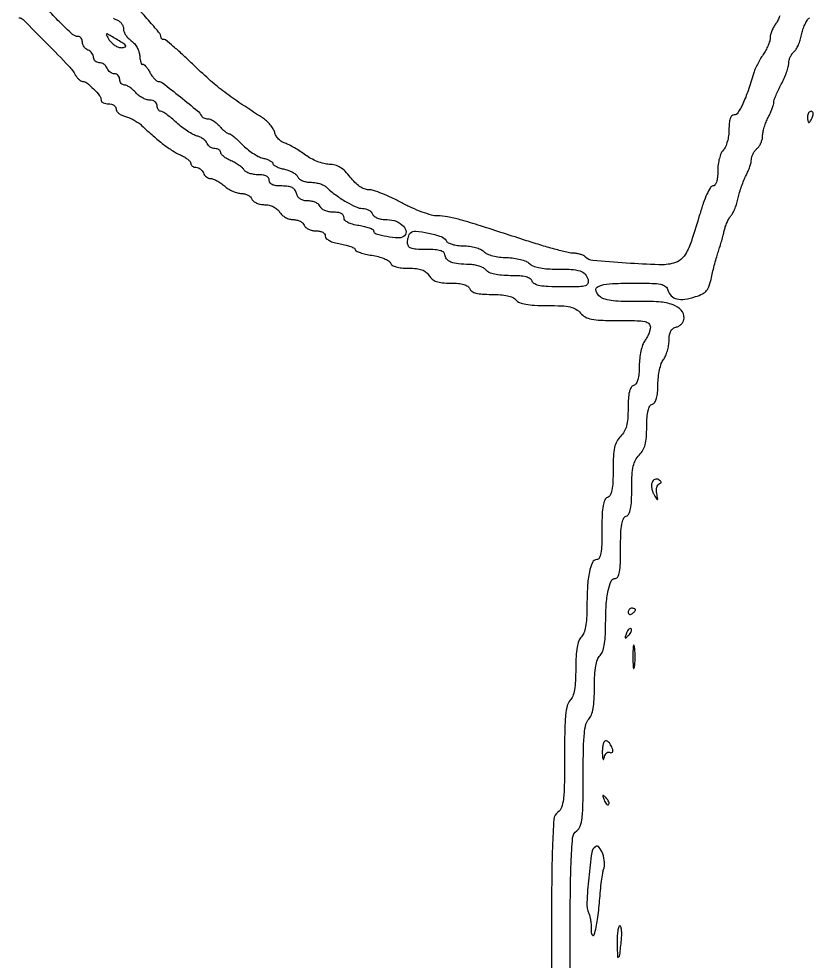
# Model space of a CAD drawing. Extents: x 166 to 1835, y 45 to 1905.
# Drawn here: x 221 to 433.5, y 1136.6 to 1388.7 of the extents above; entities that cross this region are included whole.
import ezdxf

# ---------------------------------------------------------------- set-up
doc = ezdxf.new("R2010")
doc.units = 0

msp = doc.modelspace()

# ---------------------------------------------------------------- linework, layer by layer
for points in [[(246.32685, 1388.871708, 0.07933), (247.18062, 1388.442673, -0.083397), (247.875954, 1388.086189, -0.070014), (248.465557, 1387.502975, -0.071125), (248.863528, 1386.789884, -0.092015), (249, 1386.054584, 0.094681), (249.15182, 1385.260029, 0.050383), (249.614306, 1384.367936, 0.047642), (250.29126, 1383.520758, 0.05387), (251.091254, 1382.855404, -0.071511), (251.903459, 1382.13013, -0.047405), (252.614833, 1381.099989, -0.047004), (253.126375, 1379.941104, -0.065501), (253.341254, 1378.829391, 0.022257), (253.444777, 1377.843525, 0.043398), (253.629409, 1377.075337, 0.068697), (253.858196, 1376.613319, 0.401395), (254.099286, 1376.56183, -0.308406), (254.41525, 1376.547509, -0.046497), (254.910192, 1376.09873, -0.038759), (255.469137, 1375.38426, -0.023753), (256.018266, 1374.465871, 0.027601), (256.592629, 1373.521838, 0.035144), (257.227082, 1372.724349, 0.037805), (257.831329, 1372.158116, 0.170977), (258.280199, 1372, -0.166461), (259.472024, 1371.591908, -0.003836), (264.226046, 1367.845092, -0.004973), (268.819925, 1364.091419, -0.114887), (269.833333, 1362.75, 0.129877), (270.064156, 1362.46253, 0.058336), (270.487771, 1362.220313, 0.052164), (271.022752, 1362.055618, 0.048641), (271.593121, 1362, -0.102999), (272.260437, 1361.861061, -0.039208), (273.103587, 1361.4125, -0.036757), (273.97143, 1360.7653, -0.037126), (274.732028, 1360, 0.020481), (275.444043, 1359.234255, 0.025611), (276.16736, 1358.5875, 0.025279), (276.81295, 1358.118947, 0.145328), (277.213543, 1358, -0.158861), (277.652253, 1357.857004, -0.014283), (278.578689, 1357.13986, -0.01745), (279.653, 1356.193423, -0.012744), (280.78089, 1355.071862, 0.031666), (282.051062, 1353.900947, 0.02539), (283.553363, 1352.804035, 0.026064), (285.051953, 1351.930422, 0.057507), (286.289588, 1351.463454, -0.026472), (287.327693, 1351.143654, -0.037906), (288.203816, 1350.744448, -0.042389), (288.827808, 1350.328414, -0.228355), (289, 1349.971047, 0.246818), (289.187179, 1349.614963, 0.037966), (289.901099, 1349.199561, 0.035012), (290.892439, 1348.802361, 0.023725), (292.06757, 1348.485159, -0.036696), (293.281216, 1348.123569, -0.040032), (294.392495, 1347.596397, -0.04368), (295.255568, 1346.99283, -0.127386), (295.674558, 1346.405704, 0.142992), (296.084639, 1345.866791, 0.060107), (296.884363, 1345.412926, 0.052711), (297.916186, 1345.10411, 0.046404), (299.03556, 1345, -0.039005), (300.214777, 1344.907869, -0.033837), (301.4244, 1344.632812, -0.035317), (302.488702, 1344.229968, -0.078937), (303.205559, 1343.75, 0.027309), (305.795059, 1341.59998, 0.026774), (308.620122, 1339.729659, 0.026904), (311.232054, 1338.378259, 0.106315), (312.990892, 1338, -0.066737), (313.825988, 1337.888037, -0.062312), (314.623239, 1337.559375, -0.066573), (315.264229, 1337.073677, -0.106148), (315.638374, 1336.5, 0.140155), (316.103846, 1335.881179, 0.070887), (316.964315, 1335.404535, 0.056098), (318.145387, 1335.100132, 0.035056), (319.571805, 1335, -0.094074), (321.975253, 1334.543758, -0.107806), (323.914678, 1333.245274, -0.17858), (324.586488, 1331.710514, -0.275787), (323.937819, 1330.46157, -0.157395), (322.417062, 1330.087244, -0.027637), (319.456828, 1330.462645, -0.023713), (316.596125, 1331.128897, -0.335434), (316, 1331.917505, 0.283192), (315.779609, 1332.275417, 0.028888), (314.825, 1332.689378, 0.029289), (313.532839, 1333.078987, 0.018933), (312, 1333.384009, -0.025649), (310.276604, 1333.751071, -0.056997), (309.029411, 1334.242014, -0.085011), (308.263809, 1334.834358, -0.187835), (308, 1335.511818, 0.151912), (307.802128, 1336.148061, 0.12379), (307.264003, 1336.621398, 0.082951), (306.363912, 1336.909308, 0.03603), (305.106989, 1337, -0.045886), (303.931597, 1337.108095, -0.056246), (302.877318, 1337.429364, -0.065461), (302.070802, 1337.911606, -0.134491), (301.638374, 1338.5, 0.128896), (301.225896, 1339.074382, 0.063427), (300.460758, 1339.559375, 0.056588), (299.484501, 1339.888548, 0.053088), (298.437765, 1340, -0.050625), (297.240176, 1340.121568, -0.091166), (296.32805, 1340.490286, -0.104306), (295.686627, 1341.117058, -0.083521), (295.289749, 1342, 0.089365), (294.850345, 1342.947986, 0.121928), (294.142568, 1343.563573, 0.088252), (293.046564, 1343.899176, 0.030283), (291.383369, 1344, -0.027079), (289.845333, 1344.083359, -0.077408), (288.813895, 1344.360836, -0.129037), (288.220511, 1344.834785, -0.161425), (288, 1345.5, 0.150915), (287.80031, 1346.14653, 0.125984), (287.258282, 1346.622895, 0.083147), (286.3439, 1346.910209, 0.034648), (285.04969, 1347, -0.039474), (283.86173, 1347.093932, -0.042271), (282.731125, 1347.373373, -0.046299), (281.813026, 1347.78263, -0.124984), (281.29969, 1348.271056, 0.075333), (280.807099, 1348.84188, 0.02473), (279.927096, 1349.523444, 0.023998), (278.86141, 1350.193896, 0.024962), (277.75, 1350.749617, -0.02904), (276.697157, 1351.286825, -0.037831), (275.807813, 1351.902465, -0.041667), (275.178888, 1352.50553, -0.18277), (275, 1352.978561, 0.148125), (274.882013, 1353.368091, 0.098905), (274.550156, 1353.699952, 0.082449), (274.054069, 1353.923702, 0.064887), (273.468615, 1354, -0.083607), (272.842757, 1354.105389, -0.066022), (272.228164, 1354.414115, -0.066274), (271.717527, 1354.870827, -0.08579), (271.396258, 1355.409753, 0.097282), (271.032121, 1355.990095, 0.047798), (270.374513, 1356.567978, 0.044929), (269.550794, 1357.056869, 0.049276), (268.677642, 1357.372995, -0.062478), (267.617349, 1357.788754, -0.020183), (266.166865, 1358.655945, -0.019773), (264.616054, 1359.760156, -0.020959), (263.188282, 1360.963243, 0.013067), (261.85144, 1362.126272, 0.017361), (260.573761, 1363.107953, 0.014741), (259.474671, 1363.845338, 0.141292), (258.938282, 1364, -0.157234), (258.580419, 1364.115389, -0.097304), (258.27562, 1364.440625, -0.079317), (258.069855, 1364.926395, -0.060667), (258, 1365.5, 0.130939), (257.846302, 1366.076841, 0.102568), (257.415035, 1366.563413, 0.08901), (256.764934, 1366.888432, 0.071636), (255.990213, 1367, -0.080287), (255.096154, 1367.144494, -0.043174), (254.067767, 1367.5875, -0.041575), (253.071614, 1368.234682, -0.050905), (252.267972, 1369, 0.033456), (251.518393, 1369.765356, 0.034867), (250.68321, 1370.4125, 0.037189), (249.886373, 1370.863639, 0.110654), (249.277759, 1371, -0.116645), (248.790378, 1371.11527, -0.100525), (248.375342, 1371.440625, -0.093015), (248.096731, 1371.927156, -0.083837), (248, 1372.5, 0.091732), (247.894051, 1373.07263, 0.095925), (247.590803, 1373.559375, 0.099462), (247.13847, 1373.885101, 0.106859), (246.606989, 1374, -0.096313), (246.031441, 1374.111903, -0.06686), (245.454091, 1374.440625, -0.064359), (244.962529, 1374.926569, -0.074185), (244.638374, 1375.5, 0.081035), (244.303843, 1376.073415, 0.065663), (243.782009, 1376.559375, 0.06652), (243.159833, 1376.887915, 0.088478), (242.531385, 1377, -0.089778), (241.946722, 1377.105833, -0.095278), (241.449844, 1377.409197, -0.099789), (241.117403, 1377.861566, -0.10914), (241, 1378.393011, 0.096313), (240.888097, 1378.968559, 0.06686), (240.559375, 1379.545909, 0.064359), (240.073431, 1380.037471, 0.074185), (239.5, 1380.361626, -0.081035), (238.926585, 1380.696157, -0.065663), (238.440625, 1381.217991, -0.06652), (238.112085, 1381.840167, -0.088478), (238, 1382.468615, 0.071308), (237.916111, 1383.053845, 0.086645), (237.671691, 1383.550156, 0.100327), (237.308557, 1383.881961, 0.135919), (236.882353, 1384, -0.186429), (235.371304, 1384.583693, -0.012037), (231.895784, 1387.895784, -0.012037), (228.583693, 1391.371304, -0.186429)], [(424.568717, 1389.490283, -0.031318), (424.094199, 1388.352873, -0.047462), (423.531803, 1387.44113, 0.038266), (422.967372, 1386.5626, 0.029362), (422.485547, 1385.528053, 0.030084), (422.148527, 1384.500766, 0.059978), (422.031803, 1383.65437, -0.069523), (421.89144, 1382.762217, -0.026195), (421.460381, 1381.571173, -0.025342), (420.848829, 1380.306146, -0.028122), (420.131196, 1379.15437, 0.021912), (419.363457, 1377.955589, 0.015388), (418.602117, 1376.545346, 0.015563), (417.95574, 1375.147517, 0.031121), (417.550099, 1374, -0.013852), (416.13289, 1369.502554, -0.026902), (414.712678, 1366.015403, -0.028404), (413.384315, 1363.568409, -0.259784), (412.364142, 1363, 0.207014), (411.767702, 1362.742, 0.105404), (411.336809, 1362.030029, 0.06142), (411.077917, 1360.824403, 0.022213), (411, 1359.071429, -0.034237), (410.889351, 1357.457395, -0.033186), (410.559375, 1355.85625, -0.035021), (410.076937, 1354.49069, -0.094223), (409.5, 1353.642857, 0.094986), (408.914898, 1352.780222, 0.035915), (408.434211, 1351.398496, 0.033532), (408.109009, 1349.760232, 0.032241), (408, 1348.071429, -0.021574), (407.92293, 1346.286096, -0.056236), (407.669645, 1345.027796, -0.093809), (407.256479, 1344.268006, -0.225107), (406.691358, 1344, 0.268418), (406.040316, 1343.623361, 0.022876), (405.12059, 1341.839803, 0.024012), (404.128057, 1339.371643, 0.012973), (403.133661, 1336.25, -0.008022), (401.099549, 1329.638847, -0.044839), (399.643614, 1326.234674, -0.090748), (398.135458, 1324.349571, -0.117823), (396.179831, 1323.330287, -0.070163), (392.205759, 1322.908218, -0.008792), (383.535041, 1323.358372, -0.00513), (374.536008, 1324.077235, -0.175629), (372.631573, 1324.968427, 0.08251), (372.077757, 1325.364429, 0.037446), (371.248175, 1325.696975, 0.03576), (370.299917, 1325.923911, 0.040875), (369.370723, 1326, -0.059489), (367.988431, 1326.165048, -0.005977), (364.764584, 1326.986965, -0.007436), (360.935994, 1328.073217, -0.00585), (356.820723, 1329.359881, 0.001103), (344.556038, 1333.322716, 0.009564), (339.059579, 1334.970049, 0.021892), (335.69001, 1335.752915, 0.046159), (333.019281, 1336, -0.069199), (331.402775, 1336.224798, -0.018422), (328.922263, 1337.028125, -0.018317), (326.141648, 1338.160289, -0.017949), (323.432093, 1339.5, 0.01382), (320.777558, 1340.839893, 0.015691), (318.161854, 1341.971875, 0.015004), (315.893979, 1342.792123, 0.079426), (314.593604, 1343, -0.093443), (313.430286, 1343.219322, -0.05647), (312.186118, 1343.875787, -0.047772), (310.918451, 1344.930166, -0.032492), (309.685316, 1346.345926, 0.031153), (308.304458, 1347.939871, 0.062937), (307.003282, 1348.968431, 0.072625), (305.618247, 1349.551093, 0.056257), (303.996076, 1349.781048, -0.05772), (302.565554, 1349.988095, -0.029811), (300.846481, 1350.55521, -0.029182), (299.126655, 1351.35775, -0.038979), (297.679449, 1352.291237, 0.017248), (296.297342, 1353.270227, 0.014615), (294.773708, 1354.209782, 0.014863), (293.334165, 1354.984328, 0.03945), (292.252324, 1355.422764, -0.071623), (291.351684, 1355.856913, -0.052965), (290.503249, 1356.568661, -0.053402), (289.830954, 1357.434453, -0.077063), (289.454336, 1358.325917, 0.075399), (289.050745, 1359.290118, 0.036493), (288.271962, 1360.381257, 0.035137), (287.276665, 1361.421998, 0.042327), (286.202012, 1362.243824, -0.005789), (279.898032, 1366.372551, -0.016045), (275.59548, 1369.466996, -0.018446), (271.846231, 1372.577037, -0.010047), (267.467378, 1376.651944, 0.006422), (264.742638, 1379.224663, 0.010045), (262.326355, 1381.360102, 0.004578), (260.243827, 1383.094804, 0.241326), (259.75, 1383.200978, -0.152228), (259.464772, 1383.212484, -0.134641), (259.220312, 1383.383388, -0.105425), (259.055902, 1383.696951, -0.068318), (259, 1384.104171, 0.178516), (258.736315, 1384.81918, 0.003339), (256.079272, 1387.889906, 0.007726), (252.867772, 1391.439545, 0.005037)], [(221.000671, 1389, -0.198579), (222.12313, 1388.535905, -0.001898), (228.490312, 1382.136606, -0.004414), (234.403044, 1376.042054, -0.062888), (236.199411, 1373.608156, 0.041396), (236.614017, 1372.992864, 0.04493), (237.114168, 1372.472396, 0.049705), (237.621373, 1372.113218, 0.129935), (238.04969, 1372, -0.171154), (239.207328, 1371.591773, -0.028094), (240.996802, 1369.976694, -0.028197), (242.594195, 1368.170131, -0.168479), (243, 1367, 0.191087), (243.151477, 1366.618118, 0.088204), (243.5875, 1366.29375, 0.068025), (244.234582, 1366.073693, 0.048028), (245, 1366, -0.067826), (245.764471, 1365.895819, -0.084453), (246.4125, 1365.59122, -0.099693), (246.84584, 1365.139078, -0.142309), (247, 1364.608408, 0.155863), (247.185065, 1364.029152, 0.069198), (247.741847, 1363.439404, 0.05878), (248.559326, 1362.928543, 0.048843), (249.525436, 1362.582972, -0.038662), (250.623887, 1362.215065, -0.024605), (251.838704, 1361.628729, -0.024686), (252.980623, 1360.931378, -0.041404), (253.854034, 1360.224564, 0.010846), (256.931087, 1357.406853, 0.017083), (259.703355, 1355.139335, 0.02002), (262.158532, 1353.418315, 0.039862), (264.25, 1352.298274, -0.029846), (265.302802, 1351.76129, -0.038619), (266.192188, 1351.141624, -0.042768), (266.819662, 1350.531703, -0.180446), (267, 1350.048274, 0.131926), (267.107345, 1349.648517, 0.100589), (267.409197, 1349.30793, 0.088003), (267.860733, 1349.078815, 0.073634), (268.393011, 1349, -0.096313), (268.968559, 1348.888097, -0.06686), (269.545909, 1348.559375, -0.064359), (270.037471, 1348.073431, -0.074185), (270.361626, 1347.5, 0.073451), (270.68468, 1346.926565, 0.064188), (271.173044, 1346.440625, 0.066866), (271.745654, 1346.111874, 0.097216), (272.315606, 1346, -0.095952), (273.000114, 1345.86742, -0.028679), (273.966476, 1345.4125, -0.027602), (275.015909, 1344.765455, -0.026693), (276, 1344, 0.041674), (277.047419, 1343.234465, 0.03336), (278.286627, 1342.5875, 0.034431), (279.522159, 1342.14261, 0.069309), (280.546021, 1342, -0.061924), (281.445427, 1341.888182, -0.060604), (282.297106, 1341.559375, -0.065916), (282.975561, 1341.073851, -0.113384), (283.361626, 1340.5, 0.133333), (283.786092, 1339.919677, 0.063841), (284.581022, 1339.43593, 0.055916), (285.607418, 1339.110028, 0.048973), (286.728068, 1339, -0.055373), (287.961337, 1338.863, -0.059677), (289.101811, 1338.458957, -0.062893), (290.062627, 1337.822138, -0.075547), (290.767927, 1337, 0.07466), (291.422077, 1336.23476, 0.052872), (292.350506, 1335.5875, 0.052757), (293.396782, 1335.14791, 0.073214), (294.401485, 1335, -0.058292), (295.356191, 1334.888317, -0.059097), (296.254648, 1334.559375, -0.065116), (296.965495, 1334.07403, -0.11938), (297.361626, 1333.5, 0.125259), (297.767801, 1332.925762, 0.06413), (298.511741, 1332.440625, 0.057561), (299.457712, 1332.111542, 0.055002), (300.468615, 1332, -0.046956), (301.495281, 1331.903371, -0.080462), (302.301841, 1331.610541, -0.108374), (302.814709, 1331.156397, -0.158853), (303, 1330.587898, 0.203396), (303.266993, 1329.958713, 0.071896), (304.077808, 1329.374195, 0.051664), (305.341721, 1328.872539, 0.026815), (307, 1328.5, -0.019425), (308.532782, 1328.179362, -0.029893), (309.825, 1327.772788, -0.029847), (310.776796, 1327.342859, -0.278603), (311, 1326.973375, 0.292164), (311.235087, 1326.605396, 0.026092), (312.302109, 1326.177214, 0.027528), (313.733926, 1325.774155, 0.017629), (315.43271, 1325.45782, -0.026957), (317.169048, 1325.100872, -0.034163), (318.720733, 1324.578122, -0.036449), (319.911611, 1323.979005, -0.167904), (320.401325, 1323.396547, 0.168246), (320.902862, 1322.800832, 0.064089), (321.91214, 1322.362592, 0.047029), (323.36073, 1322.087519, 0.023421), (325.228068, 1322, -0.024123), (327.355913, 1321.897281, -0.062578), (328.850771, 1321.5607, -0.08486), (329.93484, 1320.946074, -0.082049), (330.767927, 1320, 0.083442), (331.61607, 1319.042185, 0.086716), (332.720158, 1318.429587, 0.06169), (334.268719, 1318.098982, 0.021781), (336.539859, 1318, -0.020727), (338.608381, 1317.914217, -0.050853), (340.102976, 1317.635273, -0.075492), (341.103938, 1317.167912, -0.15545), (341.638374, 1316.5, 0.165134), (342.211003, 1315.811422, 0.074789), (343.304626, 1315.348453, 0.046835), (344.996985, 1315.079577, 0.015991), (347.484544, 1315, -0.019428), (349.853826, 1314.907904, -0.037161), (351.734738, 1314.619801, -0.047637), (353.136275, 1314.153041, -0.115861), (354, 1313.5, 0.128426), (354.972413, 1312.801934, 0.047651), (356.607849, 1312.345904, 0.032559), (358.98544, 1312.079434, 0.011629), (362.400204, 1312, -0.010363), (366.258364, 1311.920026, -0.045124), (368.522165, 1311.62029, -0.076857), (370.046449, 1311.019874, -0.083707), (371.267972, 1310, 0.090553), (372.554827, 1308.954924, 0.077218), (374.200765, 1308.359064, 0.040736), (376.759759, 1308.07181, 0.00759), (381.490213, 1308, -0.005464), (386.347725, 1307.946913, -0.045457), (388.533399, 1307.699523, -0.136266), (389.578253, 1307.162948, -0.214105), (389.968197, 1306.25, -0.062288), (389.852023, 1305.440766, -0.029757), (389.514453, 1304.443856, -0.02894), (389.032583, 1303.430463, -0.036476), (388.468197, 1302.55887, 0.080106), (387.902753, 1301.492848, 0.027582), (387.431275, 1299.806785, 0.026585), (387.10812, 1297.858388, 0.027808), (387, 1295.915859, -0.019392), (386.915869, 1293.747425, -0.049883), (386.63964, 1292.205275, -0.0755), (386.173397, 1291.182285, -0.1578), (385.5, 1290.638374, 0.16841), (384.805382, 1290.05319, 0.074175), (384.34381, 1288.926871, 0.045486), (384.077787, 1287.16602, 0.014759), (384, 1284.531385, -0.017933), (383.899776, 1281.737953, -0.046994), (383.569213, 1279.760637, -0.063727), (382.958484, 1278.261446, -0.067922), (382, 1277, 0.073408), (380.997845, 1275.650751, 0.067873), (380.395074, 1274.033448, 0.043474), (380.086384, 1271.749128, 0.011857), (380, 1268.106989, -0.010358), (379.929395, 1264.699255, -0.039213), (379.674721, 1262.583925, -0.069304), (379.219892, 1261.284062, -0.184401), (378.5, 1260.638374, 0.196231), (377.764126, 1259.947394, 0.064281), (377.314609, 1258.498998, 0.034962), (377.06647, 1256.090113, 0.008188), (377, 1252.031385, -0.007589), (376.939164, 1248.023176, -0.034816), (376.707199, 1245.710252, -0.070531), (376.292873, 1244.418527, -0.287441), (375.625, 1244, 0.294243), (374.47695, 1243.26035, 0.05562), (373.666895, 1240.774405, 0.037058), (373.154526, 1236.849129, 0.01393), (373, 1231.303571, -0.014673), (372.912699, 1228.329301, -0.031981), (372.633657, 1226.065204, -0.042321), (372.171812, 1224.403938, -0.107827), (371.5, 1223.357143, 0.110812), (370.816043, 1222.277462, 0.042345), (370.357143, 1220.547619, 0.030893), (370.083904, 1218.13785, 0.012785), (370, 1214.857143, -0.012785), (369.916096, 1211.576436, -0.030893), (369.642857, 1209.166667, -0.042345), (369.183957, 1207.436824, -0.110812), (368.5, 1206.357143, 0.13922), (367.738339, 1204.99143, 0.033226), (367.305276, 1202.401031, 0.020253), (367.063813, 1198.293612, 0.004555), (367, 1191.288814, -0.003723), (366.942934, 1183.625525, -0.025612), (366.694176, 1179.867994, -0.056131), (366.187434, 1177.698507, -0.150565), (365.25, 1176.440729, 0.218828), (364.163381, 1174.491319, 0.011524), (363.763985, 1167.183885, 0.007257), (363.541859, 1154.149653, 0.000631), (363.5, 1120.999765, 0.000631)], [(368.5, 1120.999731, -0.000706), (368.542348, 1151.004994, -0.007965), (368.765407, 1162.899173, -0.013413), (369.174021, 1169.53438, -0.21603), (370.25, 1171.44071, 0.150564), (371.187433, 1172.698498, 0.05613), (371.694176, 1174.867993, 0.025612), (371.942934, 1178.62553, 0.003723), (372, 1186.288814, -0.004555), (372.063813, 1193.293612, -0.020253), (372.305276, 1197.401031, -0.033226), (372.738339, 1199.99143, -0.13922), (373.5, 1201.357143, 0.110812), (374.183957, 1202.436824, 0.042345), (374.642857, 1204.166667, 0.030893), (374.916096, 1206.576436, 0.012785), (375, 1209.857143, -0.012785), (375.083904, 1213.13785, -0.030893), (375.357143, 1215.547619, -0.042345), (375.816043, 1217.277462, -0.110812), (376.5, 1218.357143, 0.107827), (377.171812, 1219.403938, 0.042321), (377.633657, 1221.065204, 0.031981), (377.912699, 1223.329301, 0.014673), (378, 1226.303571, -0.01393), (378.154526, 1231.849129, -0.037058), (378.666895, 1235.774405, -0.05562), (379.47695, 1238.26035, -0.294243), (380.625, 1239, 0.287441), (381.292873, 1239.418527, 0.070531), (381.707199, 1240.710252, 0.034816), (381.939164, 1243.023176, 0.007589), (382, 1247.031385, -0.008188), (382.06647, 1251.090113, -0.034962), (382.314609, 1253.498998, -0.064281), (382.764126, 1254.947394, -0.196231), (383.5, 1255.638374, 0.184401), (384.219892, 1256.284062, 0.069304), (384.674721, 1257.583925, 0.039213), (384.929395, 1259.699255, 0.010358), (385, 1263.106989, -0.011857), (385.086384, 1266.749128, -0.043474), (385.395074, 1269.033448, -0.067873), (385.997845, 1270.650751, -0.073408), (387, 1272, 0.067922), (387.958484, 1273.261446, 0.063727), (388.569213, 1274.760637, 0.046994), (388.899776, 1276.737953, 0.017933), (389, 1279.531385, -0.014759), (389.077787, 1282.16602, -0.045486), (389.34381, 1283.926871, -0.074175), (389.805382, 1285.05319, -0.16841), (390.5, 1285.638374, 0.1578), (391.173397, 1286.182285, 0.0755), (391.63964, 1287.205275, 0.049883), (391.915869, 1288.747425, 0.019392), (392, 1290.915859, -0.027808), (392.10812, 1292.858388, -0.026585), (392.431275, 1294.806785, -0.027582), (392.902753, 1296.492848, -0.080106), (393.468197, 1297.55887, 0.059554), (394.033737, 1298.527213, 0.030563), (394.514453, 1299.85022, 0.029873), (394.848376, 1301.291405, 0.039472), (394.968197, 1302.633369, -0.035862), (395.091202, 1304.13295, -0.088647), (395.447811, 1305.17282, -0.114741), (396.072644, 1305.86309, -0.08794), (397, 1306.289749, 0.081084), (397.764251, 1306.628838, 0.07306), (398.4125, 1307.203466, 0.075686), (398.849473, 1307.918458, 0.099703), (399, 1308.665834, 0.187297), (398.192465, 1310.745965, 0.1229), (396.025067, 1312.18343, 0.068761), (392.246027, 1312.964183, 0.022466), (386.543204, 1313.08684, -0.0109), (382.786851, 1313.080758, -0.025243), (379.97497, 1313.279762, -0.033357), (377.911429, 1313.671958, -0.095162), (376.597225, 1314.297516, -0.159626), (375.454785, 1315.897101, -0.383838), (376.012549, 1317.115287, -0.088381), (379.032424, 1317.829141, -0.013956), (385.152637, 1318, -0.005344), (390.399484, 1317.94392, -0.044055), (392.770591, 1317.683412, -0.117265), (394.017861, 1317.10996, -0.164102), (394.686074, 1316.092454, 0.135123), (395.544264, 1314.608763, 0.138697), (397.032814, 1313.791415, 0.095235), (399.206173, 1313.711808, 0.039854), (402.068833, 1314.390996, 0.038253), (403.917688, 1315.148999, 0.103375), (405.022584, 1316.027185, 0.094625), (405.738259, 1317.323264, 0.028831), (406.313093, 1319.5, -0.008513), (406.70008, 1321.250546, -0.005991), (407.192323, 1323.20625, -0.006047), (407.708515, 1325.066683, -0.012609), (408.164425, 1326.5, 0.008229), (408.600649, 1327.830952, 0.005657), (409.053144, 1329.353125, 0.005704), (409.455482, 1330.82851, 0.011551), (409.731901, 1332, -0.030408), (410.026534, 1333.067018, -0.022507), (410.475254, 1334.20625, -0.022908), (410.998835, 1335.247193, -0.046556), (411.519276, 1336, 0.056541), (412.051709, 1336.803922, 0.021239), (412.615088, 1338.03385, 0.02072), (413.120435, 1339.437271, 0.023663), (413.482956, 1340.81736, -0.019413), (413.854633, 1342.282853, -0.012559), (414.392376, 1343.948271, -0.012629), (415.000794, 1345.55156, -0.023235), (415.588089, 1346.81736, 0.021712), (416.124284, 1347.963869, 0.019695), (416.578359, 1349.190069, 0.020143), (416.897032, 1350.319578, 0.057794), (416.993839, 1351.127555, -0.075698), (417.105337, 1351.841627, -0.044263), (417.438815, 1352.642702, -0.0431), (417.925518, 1353.403563, -0.055769), (418.5, 1354, 0.070232), (419.074853, 1354.632309, 0.044423), (419.561185, 1355.504173, 0.043841), (419.893394, 1356.466504, 0.060545), (420.006161, 1357.372445, -0.050657), (420.112442, 1358.389477, -0.021642), (420.449327, 1359.716421, -0.021149), (420.933786, 1361.111672, -0.026066), (421.506161, 1362.364307, 0.014896), (422.078005, 1363.545289, 0.016235), (422.561185, 1364.725184, 0.015876), (422.908342, 1365.757325, 0.073309), (423, 1366.379116, -0.084584), (423.112042, 1367.036689, -0.01282), (423.5875, 1368.287806, -0.014055), (424.234255, 1369.748152, -0.011746), (425, 1371.261185, 0.018746), (425.765542, 1372.827863, 0.018684), (426.4125, 1374.4492, 0.018897), (426.869981, 1375.904795, 0.066781), (427, 1376.873931, -0.063435), (427.10257, 1377.679143, -0.044282), (427.409897, 1378.542698, -0.044531), (427.861148, 1379.331889, -0.067515), (428.395393, 1379.913184, 0.084341), (428.975562, 1380.588459, 0.030059), (429.566266, 1381.719216, 0.028812), (430.077523, 1383.06241, 0.030169), (430.421855, 1384.435146, -0.031726), (430.771945, 1385.81266, -0.029476), (431.3004, 1387.170127, -0.030757), (431.916192, 1388.319978, -0.081405), (432.526462, 1389.021962, 0.056354)]]:
    msp.add_lwpolyline(points, format="xyb")
for points in [[(245.194816, 1383.059658, 0.062827), (245.835879, 1382.272941, 0.051636), (246.693526, 1381.609523, 0.053549), (247.626836, 1381.160732, 0.087433), (248.490547, 1381.015313, 0.09015), (249.45127, 1381.197523, 0.52675), (249.550224, 1381.612816, 0.073536), (248.595892, 1382.397686, 0.005574), (245.704269, 1384.093146, 0.008645), (244.620524, 1384.687836, 0.422024), (244.408333, 1384.618902, 0.254049), (244.419761, 1384.330351, 0.005273)], [(432, 1362.5, 0.024748), (432.028469, 1361.925176, 0.039339), (432.115447, 1361.440625, 0.046727), (432.241071, 1361.096084, 0.289661), (432.393011, 1361, 0.222225), (432.579329, 1361.087111, 0.030693), (432.839659, 1361.440625, 0.030395), (433.112506, 1361.925442, 0.02136), (433.361626, 1362.5, 0.055937), (433.511135, 1363.074366, 0.100118), (433.483616, 1363.559375, 0.147206), (433.289193, 1363.877514, 0.184534), (432.968615, 1364, 0.152681), (432.599211, 1363.884506, 0.098158), (432.284531, 1363.559375, 0.08088), (432.07223, 1363.073532, 0.062722)], [(335.29969, 1329.381507, 0.142922), (335.876867, 1328.830562, 0.047812), (336.969934, 1328.390582, 0.04131), (338.383158, 1328.097404, 0.030504), (339.978262, 1328, -0.034971), (341.585099, 1327.887477, -0.03415), (343.173692, 1327.552033, -0.03625), (344.530371, 1327.058582, -0.091273), (345.392925, 1326.464217, 0.095518), (346.31325, 1325.841401, 0.036221), (347.78622, 1325.333458, 0.032772), (349.579573, 1324.980852, 0.027144), (351.520883, 1324.83626, -0.027301), (353.42976, 1324.693481, -0.031272), (355.225425, 1324.344839, -0.033831), (356.709049, 1323.849999, -0.099282), (357.601328, 1323.255815, 0.101935), (358.557563, 1322.626268, 0.040393), (360.068391, 1322.161695, 0.033735), (362.003637, 1321.86895, 0.021083), (364.294799, 1321.776045, -0.011912), (368.759511, 1321.676959, -0.064193), (371.14645, 1321.256842, -0.130134), (372.509461, 1320.399932, -0.124374), (373.29841, 1318.966881, -0.150837), (373.252029, 1317.9047, -0.242318), (372.604618, 1317.298823, -0.06421), (370.916036, 1317.046115, -0.005077), (366.374996, 1317, -0.009205), (362.65614, 1317.068467, -0.037074), (360.400086, 1317.319766, -0.066944), (359.029522, 1317.772033, -0.190237), (358.361626, 1318.5, 0.165134), (357.788997, 1319.188578, 0.074789), (356.695374, 1319.651547, 0.046835), (355.003015, 1319.920423, 0.015991), (352.515456, 1320, -0.019428), (350.146174, 1320.092096, -0.037161), (348.265262, 1320.380199, -0.047637), (346.863725, 1320.846959, -0.115861), (346, 1321.5, 0.098637), (345.289758, 1322.076032, 0.041457), (344.152665, 1322.559375, 0.038918), (342.812386, 1322.889162, 0.04089), (341.459343, 1323, -0.027023), (338.617746, 1323.153688, -0.068994), (336.621699, 1323.654517, -0.112952), (335.434768, 1324.481536, -0.186439), (335, 1325.606989, 0.226224), (334.695521, 1326.245509, 0.10265), (333.852663, 1326.680349, 0.053074), (332.362059, 1326.929572, 0.014905), (330, 1327, -0.012199), (327.290283, 1327.066123, -0.075807), (325.931818, 1327.341667, -0.17268), (325.254791, 1327.904359, -0.134649), (325, 1328.833333, -0.035046), (325.052952, 1329.58786, -0.033547), (325.210846, 1330.338971, -0.035392), (325.441778, 1330.981528, -0.092669), (325.717772, 1331.384439, -0.224169), (327.167063, 1331.904215, -0.02735), (330.594393, 1331.381388, -0.028624), (333.956365, 1330.475152, -0.183401)], [(390.409256, 1264.624121, 0.087482), (390.271882, 1263.917019, 0.047397), (390.340561, 1263.030974, 0.045285), (390.586855, 1262.114687, 0.053478), (390.985122, 1261.310739, 0.003647), (391.71827, 1260.177181, 0.395186), (391.880827, 1260.137968, 0.322885), (391.958728, 1260.307753, 0.003154), (391.674961, 1261.702053, -0.048538), (391.578852, 1262.571569, -0.063704), (391.669753, 1263.364431, -0.07867), (391.922762, 1263.965527, -0.175166), (392.306904, 1264.268968, 0.06966), (392.72493, 1264.476518, 0.27471), (392.841089, 1264.726713, 0.193286), (392.686413, 1265.021374, 0.03801), (392.193683, 1265.380297, 0.108584), (391.674401, 1265.562383, 0.131184), (391.164423, 1265.490544, 0.11991), (390.7251, 1265.163788, 0.081732)], [(384, 1229.940983, 0.108972), (384.078288, 1229.586039, 0.182303), (384.29375, 1229.3746, 0.161196), (384.6179, 1229.343488, 0.082592), (385, 1229.5, 0.029505), (385.382774, 1229.768994, 0.035638), (385.70625, 1230.066025, 0.038439), (385.934461, 1230.34829, 0.151918), (386, 1230.559017, 0.210953), (385.92554, 1230.727648, 0.081139), (385.70625, 1230.870461, 0.061769), (385.382849, 1230.967655, 0.042167), (385, 1231, 0.105053), (384.618444, 1230.918938, 0.099167), (384.29375, 1230.688914, 0.09642), (384.076123, 1230.345238, 0.093332)], [(383.564293, 1224.293128, 0.008399), (383.21821, 1223.336218, 0.286372), (383.270328, 1223.111181, 0.400052), (383.463552, 1223.106486, 0.011214), (384.124088, 1223.733333, 0.043285), (384.558688, 1224.246577, 0.063152), (384.837219, 1224.768815, 0.082976), (384.927901, 1225.220211, 0.20742), (384.806872, 1225.526461, 0.278911), (384.538684, 1225.59249, 0.120343), (384.210949, 1225.395085, 0.070189), (383.866277, 1224.940734, 0.036269)], [(385.299664, 1218, 0.006336), (385.324637, 1216.02938, 0.03126), (385.422038, 1214.923437, 0.664672), (385.564074, 1214.887591, 0.124239), (385.716254, 1215.25, 0.023547), (385.846019, 1216.502218, 0.014044), (385.888098, 1218, 0.014044), (385.846019, 1219.497782, 0.023547), (385.716254, 1220.75, 0.124239), (385.564074, 1221.112409, 0.664672), (385.422038, 1221.076563, 0.03126), (385.324637, 1219.97062, 0.006336)], [(377.681695, 1195.348362, 0.124144), (377.425555, 1194.919476, 0.029958), (377.234323, 1194.10806, 0.028922), (377.121729, 1193.122292, 0.025198), (377.116001, 1192.083333, 0.008811), (377.186573, 1190.955585, 0.133626), (377.318221, 1190.590173, 0.598949), (377.480246, 1190.609705, 0.0291), (377.691683, 1191.262243, -0.056469), (377.935574, 1191.894831, -0.095139), (378.287851, 1192.339019, -0.13522), (378.687459, 1192.528012, -0.183658), (379.075682, 1192.453226, 0.192494), (379.657727, 1192.351372, 0.343778), (379.954307, 1192.702445, 0.112819), (379.786599, 1193.596266, 0.038876), (379.166382, 1194.765028, 0.062337), (378.808663, 1195.198361, 0.095744), (378.399021, 1195.458207, 0.126182), (378.004827, 1195.507072, 0.165921)], [(377.564293, 1179.706872, 0.036269), (377.866277, 1179.059266, 0.070189), (378.210949, 1178.604915, 0.120343), (378.538684, 1178.40751, 0.278911), (378.806872, 1178.473539, 0.20742), (378.927901, 1178.779789, 0.082976), (378.837219, 1179.231185, 0.063152), (378.558688, 1179.753423, 0.043285), (378.124088, 1180.266667, 0.011214), (377.463552, 1180.893514, 0.400052), (377.270328, 1180.888819, 0.286372), (377.21821, 1180.663782, 0.008399)], [(375.312508, 1167.194615, 0.222758), (374.275497, 1165.60475, 0.009803), (373.464408, 1158.878109, 0.013606), (372.979149, 1152.259131, 0.11291), (373.511488, 1149.315232, -0.047626), (373.800346, 1148.409054, -0.020217), (374.019983, 1147.151974, -0.019785), (374.147765, 1145.781664, -0.024479), (374.153493, 1144.5, 0.181163), (374.476805, 1143.504271, 0.614318), (374.960123, 1143.603938, 0.02953), (375.824614, 1147.728067, 0.01782), (376.382709, 1152.692572, -0.005661), (376.624573, 1155.445449, -0.00703), (376.914484, 1157.999746, -0.005847), (377.212413, 1160.132897, -0.051635), (377.450813, 1161.052561, 0.111161), (377.713567, 1162.98117, 0.062333), (377.216827, 1165.305876, 0.079157), (376.300116, 1167.012176, 0.386219)], [(381.078947, 1141.25, 0.00463), (381.169741, 1137.742457, 0.631262), (381.469649, 1137.612294, 0.187778), (381.804421, 1138.250865, 0.003209), (382.226724, 1142.25, 0.019908), (382.311614, 1143.687622, 0.033184), (382.254454, 1144.898438, 0.036851), (382.087801, 1145.778331, 0.339718), (381.799199, 1146, 0.343802), (381.48994, 1145.758848, 0.023939), (381.257956, 1144.604687, 0.025965), (381.10629, 1143.070962, 0.015818)]]:
    msp.add_lwpolyline(points, format="xyb", close=True)

doc.saveas('drawing.dxf')
